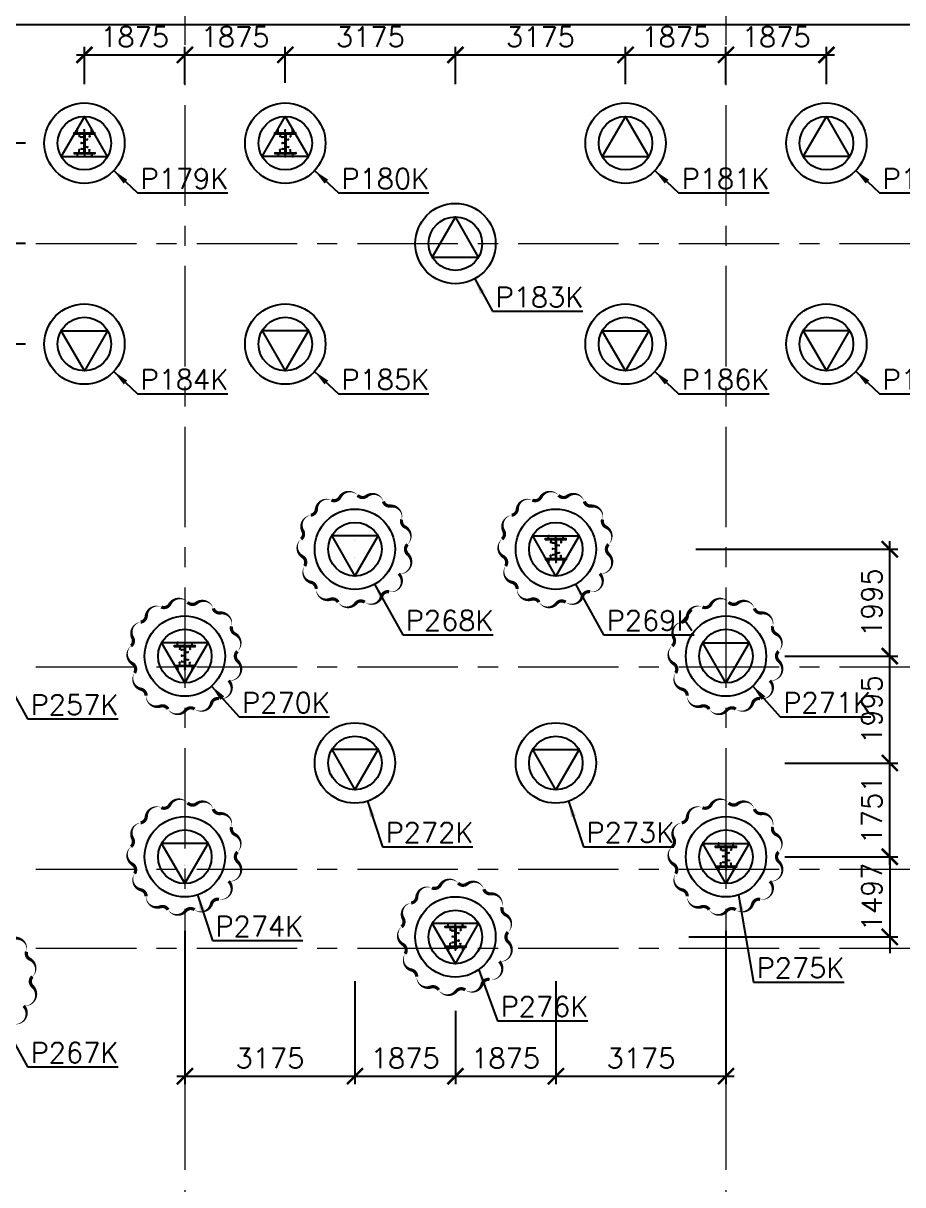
# Model space of a CAD drawing. Header units: millimetres. Extents: x -346728 to 1320345, y -537202 to -385966.
# Drawn here: x 183622 to 200038, y -466360 to -444677 of the extents above; entities that cross this region are included whole.
import ezdxf

# ---------------------------------------------------------------- set-up
doc = ezdxf.new("R2010")
doc.units = ezdxf.units.MM
doc.header["$LTSCALE"] = 100
doc.linetypes.add('X1326_GLB$0$CENTER', pattern=[2, 1.25, -0.25, 0.25, -0.25])
doc.layers.add('CL load', color=1, linetype='Continuous', plot=False)
for name, color, linetype in [('hach', 253, 'Continuous'), ('PILE MARK', 8, 'Continuous'), ('PL', 3, 'Continuous'), ('X1326_COL_B4$0$CS', 253, 'Continuous')]:
    doc.layers.add(name, color=color, linetype=linetype)
for name, color, linetype, lineweight in [('KCMANH', 8, 'Continuous', 13), ('KINGPOST', 5, 'Continuous', 20), ('X1326_GLB$0$A-tim', 8, 'X1326_GLB$0$CENTER', 9)]:
    doc.layers.add(name, color=color, linetype=linetype, lineweight=lineweight)
doc.styles.add('simplex', font='simplex.shx')
doc.dimstyles.new('100', dxfattribs={"dimscale": 150, "dimtxt": 2.5, "dimasz": 2, "dimexe": 1, "dimexo": 1, "dimgap": 1, "dimtad": 1, "dimdec": 0, "dimzin": 0, "dimdsep": 46, "dimtxsty": 'simplex', "dimblk": 'ARCHTICK', "dimcen": 1, "dimdle": 1, "dimclrd": 256, "dimclre": 256, "dimclrt": 6, "dimadec": 0, "dimazin": 0, "dimtfac": 1, "dimtdec": 0, "dimtix": 1, "dimtmove": 2, "dimatfit": 3, "dimfxl": 1, "dimtolj": 1, "dimtzin": 0, "dimarcsym": 0})
pattern_1 = [(45, (188543.33, 11377564.439), (-8.980256121, 8.980256121), []), (135, (188543.33, 11377564.439), (-8.980256121, -8.980256121), [])]

# ---------------------------------------------------------------- blocks, each defined once
blk = doc.blocks.new('_ArchTick')
at = {"color": 0, "linetype": 'ByBlock', "const_width": 0.15}
blk.add_lwpolyline([(-0.5, -0.5), (0.5, 0.5)], dxfattribs=at)
blk = doc.blocks.new('*D570')
at = {"layer": 'CL load', "lineweight": -2, "transparency": 16777216}
for p, q in [((186639, -461619), (186639, -464484)), ((189814, -462560), (189814, -464484)), ((186489, -464334), (189964, -464334))]:
    blk.add_line(p, q, dxfattribs=at)
at = {"layer": 'DEFPOINTS', "color": 0, "transparency": 16777216}
for p in [(186639, -461469, 0), (189814, -462410), (189814, -464334)]:
    blk.add_point(p, dxfattribs=at)
at = {"layer": 'CL load', "lineweight": -2, "transparency": 16777216, "xscale": 300, "yscale": 300, "zscale": 300, "rotation": 180}
blk.add_blockref('_ArchTick', (186639, -464334), dxfattribs=at)
at = {"layer": 'CL load', "lineweight": -2, "transparency": 16777216, "xscale": 300, "yscale": 300, "zscale": 300}
blk.add_blockref('_ArchTick', (189814, -464334), dxfattribs=at)
at = {"layer": 'CL load', "color": 6, "transparency": 16777216, "insert": (188226, -463996), "char_height": 375, "attachment_point": 5, "style": 'simplex'}
blk.add_mtext('\\A1;3175', dxfattribs=at)
blk = doc.blocks.new('*D571')
at = {"layer": 'CL load', "lineweight": -2, "transparency": 16777216}
for p, q in [((189814, -462560), (189814, -464484)), ((191689, -463116), (191689, -464484)), ((189664, -464334), (191839, -464334))]:
    blk.add_line(p, q, dxfattribs=at)
at = {"layer": 'DEFPOINTS', "color": 0, "transparency": 16777216}
for p in [(189814, -462410), (191689, -462966), (191689, -464334)]:
    blk.add_point(p, dxfattribs=at)
at = {"layer": 'CL load', "lineweight": -2, "transparency": 16777216, "xscale": 300, "yscale": 300, "zscale": 300, "rotation": 180}
blk.add_blockref('_ArchTick', (189814, -464334), dxfattribs=at)
at = {"layer": 'CL load', "lineweight": -2, "transparency": 16777216, "xscale": 300, "yscale": 300, "zscale": 300}
blk.add_blockref('_ArchTick', (191689, -464334), dxfattribs=at)
at = {"layer": 'CL load', "color": 6, "transparency": 16777216, "insert": (190751, -463996), "char_height": 375, "attachment_point": 5, "style": 'simplex'}
blk.add_mtext('\\A1;1875', dxfattribs=at)
blk = doc.blocks.new('*D572')
at = {"layer": 'CL load', "lineweight": -2, "transparency": 16777216}
for p, q in [((193564, -462560), (193564, -464484)), ((191689, -463116), (191689, -464484)), ((191539, -464334), (193714, -464334))]:
    blk.add_line(p, q, dxfattribs=at)
at = {"layer": 'DEFPOINTS', "color": 0, "transparency": 16777216}
for p in [(193564, -462410), (191689, -462966), (193564, -464334)]:
    blk.add_point(p, dxfattribs=at)
at = {"layer": 'CL load', "lineweight": -2, "transparency": 16777216, "xscale": 300, "yscale": 300, "zscale": 300, "rotation": 180}
blk.add_blockref('_ArchTick', (191689, -464334), dxfattribs=at)
at = {"layer": 'CL load', "lineweight": -2, "transparency": 16777216, "xscale": 300, "yscale": 300, "zscale": 300}
blk.add_blockref('_ArchTick', (193564, -464334), dxfattribs=at)
at = {"layer": 'CL load', "color": 6, "transparency": 16777216, "insert": (192626, -463996), "char_height": 375, "attachment_point": 5, "style": 'simplex'}
blk.add_mtext('\\A1;1875', dxfattribs=at)
blk = doc.blocks.new('*D573')
at = {"layer": 'CL load', "lineweight": -2, "transparency": 16777216}
for p, q in [((196739, -461619), (196739, -464484)), ((193564, -462560), (193564, -464484)), ((193414, -464334), (196889, -464334))]:
    blk.add_line(p, q, dxfattribs=at)
at = {"layer": 'DEFPOINTS', "color": 0, "transparency": 16777216}
for p in [(196739, -461469, 0), (193564, -462410), (196739, -464334)]:
    blk.add_point(p, dxfattribs=at)
at = {"layer": 'CL load', "lineweight": -2, "transparency": 16777216, "xscale": 300, "yscale": 300, "zscale": 300, "rotation": 180}
blk.add_blockref('_ArchTick', (193564, -464334), dxfattribs=at)
at = {"layer": 'CL load', "lineweight": -2, "transparency": 16777216, "xscale": 300, "yscale": 300, "zscale": 300}
blk.add_blockref('_ArchTick', (196739, -464334), dxfattribs=at)
at = {"layer": 'CL load', "color": 6, "transparency": 16777216, "insert": (195151, -463996), "char_height": 375, "attachment_point": 5, "style": 'simplex'}
blk.add_mtext('\\A1;3175', dxfattribs=at)
blk = doc.blocks.new('*D574')
at = {"layer": 'CL load', "lineweight": -2, "transparency": 16777216}
for p, q in [((199796, -460387), (199796, -458337)), ((197839, -458487), (199946, -458487)), ((197839, -460237), (199946, -460237))]:
    blk.add_line(p, q, dxfattribs=at)
at = {"layer": 'DEFPOINTS', "color": 0, "transparency": 16777216}
for p in [(197689, -458487), (199796, -458487), (197689, -460237, 0)]:
    blk.add_point(p, dxfattribs=at)
at = {"layer": 'CL load', "lineweight": -2, "transparency": 16777216, "xscale": 300, "yscale": 300, "zscale": 300}
for p, rotation in [((199796, -458487), 90), ((199796, -460237), 270)]:
    blk.add_blockref('_ArchTick', p, dxfattribs=dict(at, rotation=rotation))
at = {"layer": 'CL load', "color": 6, "transparency": 16777216, "insert": (199459, -459362), "char_height": 375, "attachment_point": 5, "rotation": 90, "style": 'simplex'}
blk.add_mtext('\\A1;1751', dxfattribs=at)
blk = doc.blocks.new('*D575')
at = {"layer": 'CL load', "lineweight": -2, "transparency": 16777216}
for p, q in [((199796, -458637), (199796, -456342)), ((197839, -456492), (199946, -456492)), ((197839, -458487), (199946, -458487))]:
    blk.add_line(p, q, dxfattribs=at)
at = {"layer": 'DEFPOINTS', "color": 0, "transparency": 16777216}
for p in [(197689, -456492), (199796, -456492), (197689, -458487)]:
    blk.add_point(p, dxfattribs=at)
at = {"layer": 'CL load', "lineweight": -2, "transparency": 16777216, "xscale": 300, "yscale": 300, "zscale": 300}
for p, rotation in [((199796, -456492), 90), ((199796, -458487), 270)]:
    blk.add_blockref('_ArchTick', p, dxfattribs=dict(at, rotation=rotation))
at = {"layer": 'CL load', "color": 6, "transparency": 16777216, "insert": (199459, -457489), "char_height": 375, "attachment_point": 5, "rotation": 90, "style": 'simplex'}
blk.add_mtext('\\A1;1995', dxfattribs=at)
blk = doc.blocks.new('*D576')
at = {"layer": 'CL load', "lineweight": -2, "transparency": 16777216}
for p, q in [((199796, -456642), (199796, -454346)), ((196175, -454496), (199946, -454496)), ((197839, -456492), (199946, -456492))]:
    blk.add_line(p, q, dxfattribs=at)
at = {"layer": 'DEFPOINTS', "color": 0, "transparency": 16777216}
for p in [(196025, -454496), (199796, -454496), (197689, -456492)]:
    blk.add_point(p, dxfattribs=at)
at = {"layer": 'CL load', "lineweight": -2, "transparency": 16777216, "xscale": 300, "yscale": 300, "zscale": 300}
for p, rotation in [((199796, -454496), 90), ((199796, -456492), 270)]:
    blk.add_blockref('_ArchTick', p, dxfattribs=dict(at, rotation=rotation))
at = {"layer": 'CL load', "color": 6, "transparency": 16777216, "insert": (199459, -455494), "char_height": 375, "attachment_point": 5, "rotation": 90, "style": 'simplex'}
blk.add_mtext('\\A1;1995', dxfattribs=at)
blk = doc.blocks.new('*D577')
at = {"layer": 'CL load', "lineweight": -2, "transparency": 16777216}
for p, q in [((199796, -460237), (199796, -459937)), ((197839, -460237), (199946, -460237)), ((199796, -460237), (199796, -461734)), ((196043, -461734), (199946, -461734)), ((199796, -461734), (199796, -462034))]:
    blk.add_line(p, q, dxfattribs=at)
at = {"layer": 'DEFPOINTS', "color": 0, "transparency": 16777216}
for p in [(197689, -460237, 0), (195893, -461734), (199796, -461734)]:
    blk.add_point(p, dxfattribs=at)
at = {"layer": 'CL load', "lineweight": -2, "transparency": 16777216, "xscale": 300, "yscale": 300, "zscale": 300}
for p, rotation in [((199796, -460237), 270), ((199796, -461734), 90)]:
    blk.add_blockref('_ArchTick', p, dxfattribs=dict(at, rotation=rotation))
at = {"layer": 'CL load', "color": 6, "transparency": 16777216, "insert": (199459, -460986), "char_height": 375, "attachment_point": 5, "rotation": 90, "style": 'simplex'}
blk.add_mtext('\\A1;1497', dxfattribs=at)
blk = doc.blocks.new('*D578')
at = {"layer": 'CL load', "lineweight": -2, "transparency": 16777216}
for p, q in [((184764, -445817), (184764, -445119)), ((186639, -445817), (186639, -445119)), ((184614, -445269), (186789, -445269))]:
    blk.add_line(p, q, dxfattribs=at)
at = {"layer": 'DEFPOINTS', "color": 0, "transparency": 16777216}
for p in [(186639, -445269), (184764, -445967, 0), (186639, -445967, 0)]:
    blk.add_point(p, dxfattribs=at)
at = {"layer": 'CL load', "lineweight": -2, "transparency": 16777216, "xscale": 300, "yscale": 300, "zscale": 300, "rotation": 180}
blk.add_blockref('_ArchTick', (184764, -445269), dxfattribs=at)
at = {"layer": 'CL load', "lineweight": -2, "transparency": 16777216, "xscale": 300, "yscale": 300, "zscale": 300}
blk.add_blockref('_ArchTick', (186639, -445269), dxfattribs=at)
at = {"layer": 'CL load', "color": 6, "transparency": 16777216, "insert": (185701, -444932), "char_height": 375, "attachment_point": 5, "style": 'simplex'}
blk.add_mtext('\\A1;1875', dxfattribs=at)
blk = doc.blocks.new('*D579')
at = {"layer": 'CL load', "lineweight": -2, "transparency": 16777216}
for p, q in [((186639, -445817), (186639, -445119)), ((188514, -445793), (188514, -445119)), ((186489, -445269), (188664, -445269))]:
    blk.add_line(p, q, dxfattribs=at)
at = {"layer": 'DEFPOINTS', "color": 0, "transparency": 16777216}
for p in [(188514, -445269), (186639, -445967, 0), (188514, -445943)]:
    blk.add_point(p, dxfattribs=at)
at = {"layer": 'CL load', "lineweight": -2, "transparency": 16777216, "xscale": 300, "yscale": 300, "zscale": 300, "rotation": 180}
blk.add_blockref('_ArchTick', (186639, -445269), dxfattribs=at)
at = {"layer": 'CL load', "lineweight": -2, "transparency": 16777216, "xscale": 300, "yscale": 300, "zscale": 300}
blk.add_blockref('_ArchTick', (188514, -445269), dxfattribs=at)
at = {"layer": 'CL load', "color": 6, "transparency": 16777216, "insert": (187576, -444932), "char_height": 375, "attachment_point": 5, "style": 'simplex'}
blk.add_mtext('\\A1;1875', dxfattribs=at)
blk = doc.blocks.new('*D580')
at = {"layer": 'CL load', "lineweight": -2, "transparency": 16777216}
for p, q in [((188514, -445793), (188514, -445119)), ((191689, -445817), (191689, -445119)), ((188364, -445269), (191839, -445269))]:
    blk.add_line(p, q, dxfattribs=at)
at = {"layer": 'DEFPOINTS', "color": 0, "transparency": 16777216}
for p in [(191689, -445269), (188514, -445943), (191689, -445967, 0)]:
    blk.add_point(p, dxfattribs=at)
at = {"layer": 'CL load', "lineweight": -2, "transparency": 16777216, "xscale": 300, "yscale": 300, "zscale": 300, "rotation": 180}
blk.add_blockref('_ArchTick', (188514, -445269), dxfattribs=at)
at = {"layer": 'CL load', "lineweight": -2, "transparency": 16777216, "xscale": 300, "yscale": 300, "zscale": 300}
blk.add_blockref('_ArchTick', (191689, -445269), dxfattribs=at)
at = {"layer": 'CL load', "color": 6, "transparency": 16777216, "insert": (190101, -444932), "char_height": 375, "attachment_point": 5, "style": 'simplex'}
blk.add_mtext('\\A1;3175', dxfattribs=at)
blk = doc.blocks.new('*D581')
at = {"layer": 'CL load', "lineweight": -2, "transparency": 16777216}
for p, q in [((191689, -445817), (191689, -445119)), ((194864, -445817), (194864, -445119)), ((191539, -445269), (195014, -445269))]:
    blk.add_line(p, q, dxfattribs=at)
at = {"layer": 'DEFPOINTS', "color": 0, "transparency": 16777216}
for p in [(194864, -445269), (191689, -445967, 0), (194864, -445967)]:
    blk.add_point(p, dxfattribs=at)
at = {"layer": 'CL load', "lineweight": -2, "transparency": 16777216, "xscale": 300, "yscale": 300, "zscale": 300, "rotation": 180}
blk.add_blockref('_ArchTick', (191689, -445269), dxfattribs=at)
at = {"layer": 'CL load', "lineweight": -2, "transparency": 16777216, "xscale": 300, "yscale": 300, "zscale": 300}
blk.add_blockref('_ArchTick', (194864, -445269), dxfattribs=at)
at = {"layer": 'CL load', "color": 6, "transparency": 16777216, "insert": (193276, -444932), "char_height": 375, "attachment_point": 5, "style": 'simplex'}
blk.add_mtext('\\A1;3175', dxfattribs=at)
blk = doc.blocks.new('*D582')
at = {"layer": 'CL load', "lineweight": -2, "transparency": 16777216}
for p, q in [((194864, -445817), (194864, -445119)), ((196739, -445817), (196739, -445119)), ((194714, -445269), (196889, -445269))]:
    blk.add_line(p, q, dxfattribs=at)
at = {"layer": 'DEFPOINTS', "color": 0, "transparency": 16777216}
for p in [(196739, -445269), (194864, -445967), (196739, -445967, 0)]:
    blk.add_point(p, dxfattribs=at)
at = {"layer": 'CL load', "lineweight": -2, "transparency": 16777216, "xscale": 300, "yscale": 300, "zscale": 300, "rotation": 180}
blk.add_blockref('_ArchTick', (194864, -445269), dxfattribs=at)
at = {"layer": 'CL load', "lineweight": -2, "transparency": 16777216, "xscale": 300, "yscale": 300, "zscale": 300}
blk.add_blockref('_ArchTick', (196739, -445269), dxfattribs=at)
at = {"layer": 'CL load', "color": 6, "transparency": 16777216, "insert": (195801, -444932), "char_height": 375, "attachment_point": 5, "style": 'simplex'}
blk.add_mtext('\\A1;1875', dxfattribs=at)
blk = doc.blocks.new('*D583')
at = {"layer": 'CL load', "lineweight": -2, "transparency": 16777216}
for p, q in [((196739, -445817), (196739, -445119)), ((198614, -445817), (198614, -445119)), ((196589, -445269), (198764, -445269))]:
    blk.add_line(p, q, dxfattribs=at)
at = {"layer": 'DEFPOINTS', "color": 0, "transparency": 16777216}
for p in [(198614, -445269), (196739, -445967, 0), (198614, -445967)]:
    blk.add_point(p, dxfattribs=at)
at = {"layer": 'CL load', "lineweight": -2, "transparency": 16777216, "xscale": 300, "yscale": 300, "zscale": 300, "rotation": 180}
blk.add_blockref('_ArchTick', (196739, -445269), dxfattribs=at)
at = {"layer": 'CL load', "lineweight": -2, "transparency": 16777216, "xscale": 300, "yscale": 300, "zscale": 300}
blk.add_blockref('_ArchTick', (198614, -445269), dxfattribs=at)
at = {"layer": 'CL load', "color": 6, "transparency": 16777216, "insert": (197676, -444932), "char_height": 375, "attachment_point": 5, "style": 'simplex'}
blk.add_mtext('\\A1;1875', dxfattribs=at)
blk = doc.blocks.new('*D584')
at = {"layer": 'CL load', "lineweight": -2, "transparency": 16777216}
for p, q in [((183664, -448792), (182926, -448792)), ((183076, -450817), (183076, -448642)), ((183664, -450667), (182926, -450667))]:
    blk.add_line(p, q, dxfattribs=at)
at = {"layer": 'DEFPOINTS', "color": 0, "transparency": 16777216}
for p in [(183076, -448792), (183814, -448792, 0), (183814, -450667, 0)]:
    blk.add_point(p, dxfattribs=at)
at = {"layer": 'CL load', "lineweight": -2, "transparency": 16777216, "xscale": 300, "yscale": 300, "zscale": 300}
for p, rotation in [((183076, -448792), 90), ((183076, -450667), 270)]:
    blk.add_blockref('_ArchTick', p, dxfattribs=dict(at, rotation=rotation))
at = {"layer": 'CL load', "color": 6, "transparency": 16777216, "insert": (182739, -449729), "char_height": 375, "attachment_point": 5, "rotation": 90, "style": 'simplex'}
blk.add_mtext('\\A1;1875', dxfattribs=at)
blk = doc.blocks.new('*D585')
at = {"layer": 'CL load', "lineweight": -2, "transparency": 16777216}
for p, q in [((183076, -448942), (183076, -446767)), ((183664, -446917), (182926, -446917)), ((183664, -448792), (182926, -448792))]:
    blk.add_line(p, q, dxfattribs=at)
at = {"layer": 'DEFPOINTS', "color": 0, "transparency": 16777216}
for p in [(183076, -446917), (183814, -446917), (183814, -448792, 0)]:
    blk.add_point(p, dxfattribs=at)
at = {"layer": 'CL load', "lineweight": -2, "transparency": 16777216, "xscale": 300, "yscale": 300, "zscale": 300}
for p, rotation in [((183076, -446917), 90), ((183076, -448792), 270)]:
    blk.add_blockref('_ArchTick', p, dxfattribs=dict(at, rotation=rotation))
at = {"layer": 'CL load', "color": 6, "transparency": 16777216, "insert": (182739, -447854), "char_height": 375, "attachment_point": 5, "rotation": 90, "style": 'simplex'}
blk.add_mtext('\\A1;1875', dxfattribs=at)
blk = doc.blocks.new('LVL-KHUNGTEN')
blk.add_lwpolyline([(61072.9, 41092.8), (119123.5, 41092.8), (119123.5, 61.9), (61072.9, 61.9)], close=True)
blk = doc.blocks.new('KP50')
at = {"ltscale": 0.1}
h = blk.add_hatch(color=6, dxfattribs=at)
h.dxf.hatch_style = 1
h.paths.add_polyline_path([(14, 171), (-14, 171), (-14, 142)])
h.paths.add_polyline_path([(-14, -142), (-14, -171), (14, -171)])
at = {"layer": 'KCMANH', "linetype": 'ByBlock'}
h = blk.add_hatch(dxfattribs=at)
h.set_pattern_fill('ANSI37', color=6, scale=4, style=0)
h.set_pattern_definition(pattern_1)
h.paths.add_polyline_path([(-200, 200), (-200, 171), (200, 171), (200, 200)])
h = blk.add_hatch(dxfattribs=at)
h.set_pattern_fill('ANSI37', color=6, scale=4, style=0)
h.set_pattern_definition([(45, (188728.93, 11377564.439), (-8.980256121, 8.980256121), []), (135, (188728.93, 11377564.439), (-8.980256121, -8.980256121), [])])
h.paths.add_polyline_path([(14, 171), (-14, 142), (-14, -142), (14, -171)])
h = blk.add_hatch(dxfattribs=at)
h.set_pattern_fill('ANSI37', color=6, scale=4, style=0)
h.set_pattern_definition(pattern_1)
h.paths.add_polyline_path([(-200, -171), (-200, -200), (200, -200), (200, -171)])
for p, q in [((-125, 253), (-146, 253)), ((-146, 240), (-146, 253)), ((-125, 240), (-146, 240)), ((-142, 200), (-142, 240)), ((-129, 200), (-129, 240)), ((-125, 240), (-125, 253)), ((-10, 253), (10, 253)), ((-10, 240), (-10, 253)), ((-10, 240), (10, 240)), ((-6, 200), (-6, 240)), ((6, 200), (6, 240)), ((10, 240), (10, 253)), ((125, 253), (146, 253)), ((125, 240), (125, 253)), ((125, 240), (146, 240)), ((129, 200), (129, 240)), ((142, 200), (142, 240)), ((146, 240), (146, 253)), ((-85, 131), (-106, 131)), ((-106, 131), (-106, 118)), ((-85, 118), (-106, 118)), ((-102, 171), (-102, 131)), ((-89, 171), (-89, 131)), ((-85, 131), (-85, 118)), ((-67, 100), (-67, 120)), ((-54, 120), (-67, 120)), ((-54, 100), (-67, 100)), ((-67, 10), (-67, -10)), ((-54, 10), (-67, 10)), ((-54, 100), (-54, 120)), ((-14, 116), (-54, 116)), ((-14, 104), (-54, 104)), ((-54, 10), (-54, -10)), ((-14, 6), (-54, 6)), ((14, 76), (54, 76)), ((14, 64), (54, 64)), ((54, 60), (54, 80)), ((54, 80), (67, 80)), ((54, 60), (67, 60)), ((67, 60), (67, 80)), ((85, 131), (106, 131)), ((85, 131), (85, 118)), ((85, 118), (106, 118)), ((89, 171), (89, 131)), ((102, 171), (102, 131)), ((106, 131), (106, 118)), ((-142, -200), (-142, -240)), ((-129, -200), (-129, -240)), ((-85, -118), (-106, -118)), ((-106, -131), (-106, -118)), ((-85, -131), (-106, -131)), ((-102, -171), (-102, -131)), ((-89, -171), (-89, -131)), ((-85, -131), (-85, -118)), ((-54, -10), (-67, -10)), ((-67, -100), (-67, -120)), ((-54, -100), (-67, -100)), ((-54, -120), (-67, -120)), ((-14, -6), (-54, -6)), ((-54, -100), (-54, -120)), ((-14, -104), (-54, -104)), ((-14, -116), (-54, -116)), ((-6, -200), (-6, -240)), ((6, -200), (6, -240)), ((14, -64), (54, -64)), ((14, -76), (54, -76)), ((54, -60), (54, -80)), ((54, -60), (67, -60)), ((54, -80), (67, -80)), ((67, -60), (67, -80)), ((85, -118), (106, -118)), ((85, -131), (85, -118)), ((85, -131), (106, -131)), ((89, -171), (89, -131)), ((102, -171), (102, -131)), ((106, -131), (106, -118)), ((129, -200), (129, -240)), ((142, -200), (142, -240)), ((-125, -240), (-146, -240)), ((-146, -240), (-146, -253)), ((-125, -253), (-146, -253)), ((-125, -240), (-125, -253)), ((-10, -240), (10, -240)), ((-10, -240), (-10, -253)), ((-10, -253), (10, -253)), ((10, -240), (10, -253)), ((125, -240), (146, -240)), ((125, -240), (125, -253)), ((125, -253), (146, -253)), ((146, -240), (146, -253))]:
    blk.add_line(p, q, dxfattribs=at)
at = {"layer": 'KINGPOST', "color": 6, "linetype": 'ByBlock'}
for p, q in [((-200, 200), (200, 200)), ((-200, 171), (-200, 200)), ((-200, 171), (200, 171)), ((-14, 171), (-14, -171)), ((-14, 142), (14, 171)), ((14, 171), (14, -171)), ((200, 171), (200, 200)), ((-200, -171), (200, -171)), ((-200, -171), (-200, -200)), ((-200, -200), (200, -200)), ((-14, -142), (14, -171)), ((200, -171), (200, -200))]:
    blk.add_line(p, q, dxfattribs=at)
blk.add_lwpolyline([(-14, 0), (14, 0)], dxfattribs=at)
blk = doc.blocks.new('B1 Kingpost Layout Plan1')
at = {"layer": 'KCMANH', "linetype": 'ByBlock'}
for p in [(34400, -32151, 0), (38150, -32151, 0), (43200, -39726, 0), (36275, -41721, 0), (46375, -45467, 0), (41325, -46964, 0)]:
    blk.add_blockref('KP50', p, dxfattribs=at)

msp = doc.modelspace()

# ---------------------------------------------------------------- hatches: boundary and pattern name
at = {"ltscale": 0.1}
h = msp.add_hatch(color=6, dxfattribs=at)
h.dxf.hatch_style = 1
h.paths.add_polyline_path([(189828, -454325), (189799.2, -454325), (189799.2, -454353.8)])
h.paths.add_polyline_path([(189799.2, -454638.6), (189799.2, -454667.4), (189828, -454667.4)])
h = msp.add_hatch(color=6, dxfattribs=at)
h.dxf.hatch_style = 1
h.paths.add_polyline_path([(193578, -454325.1), (193549.2, -454325.1), (193549.2, -454353.9)])
h.paths.add_polyline_path([(193549.2, -454638.7), (193549.2, -454667.5), (193578, -454667.5)])
h = msp.add_hatch(color=6, dxfattribs=at)
h.dxf.hatch_style = 1
h.paths.add_polyline_path([(186652.9, -456320.4), (186624.1, -456320.4), (186624.1, -456349.2)])
h.paths.add_polyline_path([(186624.1, -456634), (186624.1, -456662.8), (186652.9, -456662.8)])
h = msp.add_hatch(color=6, dxfattribs=at)
h.dxf.hatch_style = 1
h.paths.add_polyline_path([(196753.2, -456320.4), (196724.4, -456320.4), (196724.4, -456349.2)])
h.paths.add_polyline_path([(196724.4, -456634), (196724.4, -456662.8), (196753.2, -456662.8)])
h = msp.add_hatch(color=6, dxfattribs=at)
h.dxf.hatch_style = 1
h.paths.add_polyline_path([(186652.9, -460066.3), (186624.1, -460066.3), (186624.1, -460095.1)])
h.paths.add_polyline_path([(186624.1, -460379.9), (186624.1, -460408.7), (186652.9, -460408.7)])
h = msp.add_hatch(color=6, dxfattribs=at)
h.dxf.hatch_style = 1
h.paths.add_polyline_path([(196753.2, -460066.3), (196724.4, -460066.3), (196724.4, -460095.1)])
h.paths.add_polyline_path([(196724.4, -460379.9), (196724.4, -460408.7), (196753.2, -460408.7)])
h = msp.add_hatch(color=6, dxfattribs=at)
h.dxf.hatch_style = 1
h.paths.add_polyline_path([(191703, -461563.3), (191674.2, -461563.3), (191674.2, -461592.1)])
h.paths.add_polyline_path([(191674.2, -461876.9), (191674.2, -461905.7), (191703, -461905.7)])
at = {"layer": 'hach'}
h = msp.add_hatch(dxfattribs=at)
h.set_pattern_fill('ANSI31', color=256, scale=70)
h.set_pattern_definition([(45, (121918.56, -508591.22), (-157.15448, 157.15448), [])])
h.paths.add_polyline_path([(142200.7, -410142.2), (128621.2, -428107.5), (155914.1, -501359), (162214.1, -503970.9), (238136.4, -469396.6), (242695.2, -462329.4), (242687.2, -415142.7), (237685.1, -410142.2)])
h.paths.add_polyline_path([(142797.9, -411342.2), (129975.7, -428305.7), (156856.2, -500450.6), (162191.6, -502662.6), (237318.8, -468450.4), (241495.1, -461976.1), (241487, -415639.4), (237188.2, -411342.2)], flags=16)
h = msp.add_hatch(dxfattribs=at)
h.set_pattern_fill('AR-CONC', color=256, scale=4)
h.set_pattern_definition([(50, (121918.56, -508591.2), (728.7387, -63.7563), [76.2, -838.2]), (355, (121918.56, -508591.2), (-140.9737, 764.2274), [60.96, -670.5623]), (100.45144, (121979.3, -508596.54), (587.765, 700.471), [64.76, -712.361]), (46.1842, (121918.6, -508388), (1084.316, -168.1693), [114.3, -1257.3]), (96.63556, (122008.9, -508402), (949.6165, 989.7045), [97.14, -1068.5424]), (351.18415, (121918.6, -508388), (949.6165, 989.7045), [91.44, -1005.839]), (21, (122020.16, -508438.8), (606.4576, -409.0608), [76.2, -838.2]), (326, (122020.16, -508438.8), (247.208, 736.752), [60.96, -670.56]), (71.45144, (122070.7, -508472.9), (853.6657, 327.691), [64.76, -712.3598]), (37.5, (121918.56, -508591.22), (12.3544, 338.22016), [0, -662.432, 0, -680.72, 0, -673.1]), (7.5, (121918.56, -508591.22), (267.27865, 400.7223), [0, -388.112, 0, -647.192, 0, -256.54]), (327.5, (121692, -508591.22), (542.3624, -22.91498), [0, -254, 0, -792.48, 0, -1051.56]), (317.5, (121590.4, -508591.2), (592.5167, 101.706), [0, -330.2, 0, -526.288, 0, -746.76])])
h.paths.add_polyline_path([(142200.7, -410142.2), (128621.2, -428107.5), (155914.1, -501359), (162214.1, -503970.9), (238136.4, -469396.6), (242695.2, -462329.4), (242687.2, -415142.7), (237685.1, -410142.2)])
h.paths.add_polyline_path([(142797.9, -411342.2), (129975.7, -428305.7), (156856.2, -500450.6), (162191.6, -502662.6), (237318.8, -468450.4), (241495.1, -461976.1), (241487, -415639.4), (237188.2, -411342.2)], flags=16)

# ---------------------------------------------------------------- linework, layer by layer
at = {"color": 6, "elevation": -2718.3}
for points in [[(190795.7, -454406.4, 0, 60, 0.5205671), (190749, -454081.9, 60, 60, -0.3534527), (190685.4, -453940.8, 0, 60, 0.5205671), (190473, -453690.5, 60, 60, -0.3534915), (190344.1, -453604.8, 0, 60, 0.5205671), (190031.3, -453505.9, 60, 60, -0.3944899), (189863.9, -453489.5, 0, 60, 0.520567), (189533, -453526.2, 60, 60, -0.3907151), (189374.8, -453579.7, 0, 60, 0.520567), (189093.5, -453748.5, 60, 60, -0.3534934), (188988, -453861.8, 0, 60, 0.5205671), (188839.5, -454154.5, 60, 60, -0.3571345), (188809.1, -454307.6, 0, 60, 0.520567), (188834.9, -454635.3, 60, 60, -0.4289707), (188875.2, -454809.2, 0, 60, 0.520567), (188995.9, -455114, 60, 60, -0.3534582), (189090.6, -455236.5, 0, 60, 0.520567), (189355.2, -455430.6, 60, 60, -0.3534893), (189500.6, -455484, 0, 60, 0.5205671), (189827.8, -455507.6, 60, 60, -0.3982747), (189995.7, -455485.7, 0, 60, 0.520567), (190310.3, -455377.2, 60, 60, -0.3869502), (190451.4, -455290.1, 0, 60, 0.7314349), (190632, -454953.8, 0, 60, 0.7206829), (190796.6, -454586.8, 60, 60, -0.4358983)], [(194545.7, -454406.5, 0, 60, 0.5205671), (194499, -454082, 60, 60, -0.3534527), (194435.4, -453940.9, 0, 60, 0.5205671), (194223, -453690.6, 60, 60, -0.3534915), (194094.1, -453604.9, 0, 60, 0.5205671), (193781.3, -453506, 60, 60, -0.3944899), (193613.9, -453489.6, 0, 60, 0.520567), (193283, -453526.3, 60, 60, -0.3907151), (193124.8, -453579.8, 0, 60, 0.520567), (192843.5, -453748.6, 60, 60, -0.3534934), (192738, -453861.9, 0, 60, 0.5205671), (192589.5, -454154.6, 60, 60, -0.3571345), (192559.1, -454307.7, 0, 60, 0.520567), (192584.9, -454635.4, 60, 60, -0.4289707), (192625.2, -454809.3, 0, 60, 0.520567), (192745.9, -455114.1, 60, 60, -0.3534582), (192840.6, -455236.6, 0, 60, 0.520567), (193105.2, -455430.7, 60, 60, -0.3534893), (193250.6, -455484.1, 0, 60, 0.5205671), (193577.8, -455507.7, 60, 60, -0.3982747), (193745.7, -455485.8, 0, 60, 0.520567), (194060.3, -455377.3, 60, 60, -0.3869502), (194201.4, -455290.2, 0, 60, 0.7314349), (194382, -454953.9, 0, 60, 0.7206829), (194546.6, -454586.9, 60, 60, -0.4358983)], [(187620.6, -456401.8, 0, 60, 0.5205671), (187573.9, -456077.3, 60, 60, -0.3534527), (187510.3, -455936.2, 0, 60, 0.5205671), (187297.9, -455685.9, 60, 60, -0.3534915), (187169, -455600.2, 0, 60, 0.5205671), (186856.2, -455501.3, 60, 60, -0.3944899), (186688.8, -455484.9, 0, 60, 0.520567), (186357.9, -455521.6, 60, 60, -0.3907151), (186199.7, -455575.1, 0, 60, 0.520567), (185918.4, -455743.9, 60, 60, -0.3534934), (185812.8, -455857.2, 0, 60, 0.5205671), (185664.4, -456149.9, 60, 60, -0.3571345), (185634, -456303, 0, 60, 0.520567), (185659.7, -456630.7, 60, 60, -0.4289707), (185700, -456804.6, 0, 60, 0.520567), (185820.8, -457109.4, 60, 60, -0.3534582), (185915.4, -457231.9, 0, 60, 0.520567), (186180.1, -457426, 60, 60, -0.3534893), (186325.4, -457479.4, 0, 60, 0.5205671), (186652.6, -457503, 60, 60, -0.3982747), (186820.6, -457481.1, 0, 60, 0.520567), (187135.2, -457372.6, 60, 60, -0.3869502), (187276.3, -457285.5, 0, 60, 0.7314349), (187456.9, -456949.2, 0, 60, 0.7206829), (187621.5, -456582.3, 60, 60, -0.4358983)], [(197720.8, -456401.8, 0, 60, 0.5205671), (197674.1, -456077.3, 60, 60, -0.3534527), (197610.5, -455936.2, 0, 60, 0.5205671), (197398.1, -455685.9, 60, 60, -0.3534915), (197269.2, -455600.2, 0, 60, 0.5205671), (196956.4, -455501.3, 60, 60, -0.3944899), (196789, -455484.9, 0, 60, 0.520567), (196458.2, -455521.6, 60, 60, -0.3907151), (196299.9, -455575.1, 0, 60, 0.520567), (196018.6, -455743.9, 60, 60, -0.3534934), (195913.1, -455857.2, 0, 60, 0.5205671), (195764.6, -456149.9, 60, 60, -0.3571345), (195734.3, -456303, 0, 60, 0.520567), (195760, -456630.7, 60, 60, -0.4289707), (195800.3, -456804.6, 0, 60, 0.520567), (195921, -457109.4, 60, 60, -0.3534582), (196015.7, -457231.9, 0, 60, 0.520567), (196280.4, -457426, 60, 60, -0.3534893), (196425.7, -457479.4, 0, 60, 0.5205671), (196752.9, -457503, 60, 60, -0.3982747), (196920.8, -457481.1, 0, 60, 0.520567), (197235.5, -457372.6, 60, 60, -0.3869502), (197376.5, -457285.5, 0, 60, 0.7314349), (197557.1, -456949.2, 0, 60, 0.7206829), (197721.8, -456582.3, 60, 60, -0.4358983)], [(187620.6, -460147.7, 0, 60, 0.5205671), (187573.9, -459823.2, 60, 60, -0.3534527), (187510.3, -459682.1, 0, 60, 0.5205671), (187297.9, -459431.9, 60, 60, -0.3534915), (187169, -459346.2, 0, 60, 0.5205671), (186856.2, -459247.2, 60, 60, -0.3944899), (186688.8, -459230.8, 0, 60, 0.520567), (186357.9, -459267.6, 60, 60, -0.3907151), (186199.7, -459321, 0, 60, 0.520567), (185918.4, -459489.8, 60, 60, -0.3534934), (185812.8, -459603.1, 0, 60, 0.5205671), (185664.4, -459895.8, 60, 60, -0.3571345), (185634, -460048.9, 0, 60, 0.520567), (185659.7, -460376.6, 60, 60, -0.4289707), (185700, -460550.5, 0, 60, 0.520567), (185820.8, -460855.3, 60, 60, -0.3534582), (185915.4, -460977.8, 0, 60, 0.520567), (186180.1, -461171.9, 60, 60, -0.3534893), (186325.4, -461225.3, 0, 60, 0.5205671), (186652.6, -461248.9, 60, 60, -0.3982747), (186820.6, -461227, 0, 60, 0.520567), (187135.2, -461118.6, 60, 60, -0.3869502), (187276.3, -461031.4, 0, 60, 0.7314349), (187456.9, -460695.1, 0, 60, 0.7206829), (187621.5, -460328.2, 60, 60, -0.4358983)], [(197720.8, -460147.7, 0, 60, 0.5205671), (197674.1, -459823.2, 60, 60, -0.3534527), (197610.5, -459682.1, 0, 60, 0.5205671), (197398.1, -459431.9, 60, 60, -0.3534915), (197269.2, -459346.2, 0, 60, 0.5205671), (196956.4, -459247.2, 60, 60, -0.3944899), (196789, -459230.8, 0, 60, 0.520567), (196458.2, -459267.6, 60, 60, -0.3907151), (196299.9, -459321, 0, 60, 0.520567), (196018.6, -459489.8, 60, 60, -0.3534934), (195913.1, -459603.1, 0, 60, 0.5205671), (195764.6, -459895.8, 60, 60, -0.3571345), (195734.3, -460048.9, 0, 60, 0.520567), (195760, -460376.6, 60, 60, -0.4289707), (195800.3, -460550.5, 0, 60, 0.520567), (195921, -460855.3, 60, 60, -0.3534582), (196015.7, -460977.8, 0, 60, 0.520567), (196280.4, -461171.9, 60, 60, -0.3534893), (196425.7, -461225.3, 0, 60, 0.5205671), (196752.9, -461248.9, 60, 60, -0.3982747), (196920.8, -461227, 0, 60, 0.520567), (197235.5, -461118.6, 60, 60, -0.3869502), (197376.5, -461031.4, 0, 60, 0.7314349), (197557.1, -460695.1, 0, 60, 0.7206829), (197721.8, -460328.2, 60, 60, -0.4358983)], [(192670.7, -461644.7, 0, 60, 0.5205671), (192624, -461320.2, 60, 60, -0.3534527), (192560.4, -461179.1, 0, 60, 0.5205671), (192348, -460928.9, 60, 60, -0.3534915), (192219.1, -460843.1, 0, 60, 0.5205671), (191906.3, -460744.2, 60, 60, -0.3944899), (191738.9, -460727.8, 0, 60, 0.520567), (191408, -460764.6, 60, 60, -0.3907151), (191249.8, -460818, 0, 60, 0.520567), (190968.5, -460986.8, 60, 60, -0.3534934), (190863, -461100.1, 0, 60, 0.5205671), (190714.5, -461392.8, 60, 60, -0.3571345), (190684.1, -461545.9, 0, 60, 0.520567), (190709.9, -461873.6, 60, 60, -0.4289707), (190750.2, -462047.5, 0, 60, 0.520567), (190870.9, -462352.3, 60, 60, -0.3534582), (190965.6, -462474.8, 0, 60, 0.520567), (191230.2, -462668.9, 60, 60, -0.3534893), (191375.6, -462722.3, 0, 60, 0.5205671), (191702.8, -462745.9, 60, 60, -0.3982747), (191870.7, -462724, 0, 60, 0.520567), (192185.3, -462615.6, 60, 60, -0.3869502), (192326.4, -462528.4, 0, 60, 0.7314349), (192507, -462192.1, 0, 60, 0.7206829), (192671.6, -461825.2, 60, 60, -0.4358983)]]:
    msp.add_lwpolyline(points, format="xyseb", close=True, dxfattribs=at)
msp.add_lwpolyline([(183448.5, -463358.1, 0, 60, 0.7314349), (183629.1, -463021.8, 0, 60, 0.7206829), (183793.7, -462654.8, 60, 60, -0.4358983), (183792.8, -462474.4, 0, 60, 0.5205671), (183746.1, -462149.9, 60, 60, -0.3534527), (183682.5, -462008.8, 0, 60, 0.5205671), (183470.1, -461758.5, 60, 60, -0.3534915)], format="xyseb", dxfattribs=at)
at = {"layer": 'PL', "elevation": -1404.9}
for points in [[(184330.6, -447166.5), (185196.6, -447166.5), (184763.6, -446416.5)], [(184330.6, -447166.5), (185196.6, -447166.5), (184763.6, -446416.5)], [(188946.6, -447166.5), (188080.6, -447166.5), (188513.6, -446416.5)], [(188946.6, -447166.5), (188080.6, -447166.5), (188513.6, -446416.5)], [(194430.7, -447166.5), (195296.7, -447166.5), (194863.7, -446416.5)], [(194430.7, -447166.5), (195296.7, -447166.5), (194863.7, -446416.5)], [(199046.7, -447166.5), (198180.7, -447166.5), (198613.7, -446416.5)], [(199046.7, -447166.5), (198180.7, -447166.5), (198613.7, -446416.5)], [(191255.6, -449041.5), (192121.7, -449041.5), (191688.6, -448291.5)], [(191255.6, -449041.5), (192121.7, -449041.5), (191688.6, -448291.5)], [(184330.6, -450416.5), (185196.6, -450416.5), (184763.6, -451166.5)], [(184330.6, -450416.5), (185196.6, -450416.5), (184763.6, -451166.5)], [(188946.6, -450416.5), (188080.6, -450416.5), (188513.6, -451166.5)], [(188946.6, -450416.5), (188080.6, -450416.5), (188513.6, -451166.5)], [(194430.7, -450416.5), (195296.7, -450416.5), (194863.7, -451166.5)], [(194430.7, -450416.5), (195296.7, -450416.5), (194863.7, -451166.5)], [(199046.7, -450416.5), (198180.7, -450416.5), (198613.7, -451166.5)], [(199046.7, -450416.5), (198180.7, -450416.5), (198613.7, -451166.5)], [(190246.7, -454246.2), (189380.6, -454246.2), (189813.6, -454996.2)], [(190246.7, -454246.2), (189380.6, -454246.2), (189813.6, -454996.2)], [(193130.6, -454246.3), (193996.7, -454246.3), (193563.6, -454996.3)], [(193130.6, -454246.3), (193996.7, -454246.3), (193563.6, -454996.3)], [(187071.5, -456241.6), (186205.5, -456241.6), (186638.5, -456991.6)], [(187071.5, -456241.6), (186205.5, -456241.6), (186638.5, -456991.6)], [(196305.8, -456241.6), (197171.8, -456241.6), (196738.8, -456991.6)], [(196305.8, -456241.6), (197171.8, -456241.6), (196738.8, -456991.6)], [(190246.7, -458236.7), (189380.6, -458236.7), (189813.6, -458986.7)], [(190246.7, -458236.7), (189380.6, -458236.7), (189813.6, -458986.7)], [(193130.6, -458236.8), (193996.7, -458236.8), (193563.6, -458986.8)], [(193130.6, -458236.8), (193996.7, -458236.8), (193563.6, -458986.8)], [(187071.5, -459987.5), (186205.5, -459987.5), (186638.5, -460737.5)], [(187071.5, -459987.5), (186205.5, -459987.5), (186638.5, -460737.5)], [(196305.8, -459987.5), (197171.8, -459987.5), (196738.8, -460737.5)], [(196305.8, -459987.5), (197171.8, -459987.5), (196738.8, -460737.5)], [(192121.7, -461484.5), (191255.6, -461484.5), (191688.6, -462234.5)], [(192121.7, -461484.5), (191255.6, -461484.5), (191688.6, -462234.5)]]:
    msp.add_lwpolyline(points, close=True, dxfattribs=at)
at = {"layer": 'PL'}
for centre, radius in [((184763.6, -446916.5, -1404.9), 750), ((184763.6, -446916.5, -1404.9), 750), ((188513.6, -446916.5, -1404.9), 750), ((188513.6, -446916.5, -1404.9), 750), ((194863.7, -446916.5, -1404.9), 750), ((194863.7, -446916.5, -1404.9), 750), ((198613.7, -446916.5, -1404.9), 750), ((198613.7, -446916.5, -1404.9), 750), ((184763.6, -446916.5, -1404.9), 500), ((184763.6, -446916.5, -1404.9), 500), ((188513.6, -446916.5, -1404.9), 500), ((188513.6, -446916.5, -1404.9), 500), ((194863.7, -446916.5, -1404.9), 500), ((194863.7, -446916.5, -1404.9), 500), ((198613.7, -446916.5, -1404.9), 500), ((198613.7, -446916.5, -1404.9), 500), ((191688.6, -448791.5, -1404.9), 750), ((191688.6, -448791.5, -1404.9), 750), ((191688.6, -448791.5, -1404.9), 500), ((191688.6, -448791.5, -1404.9), 500), ((184763.6, -450666.5, -1404.9), 750), ((184763.6, -450666.5, -1404.9), 750), ((188513.6, -450666.5, -1404.9), 750), ((188513.6, -450666.5, -1404.9), 750), ((194863.7, -450666.5, -1404.9), 750), ((194863.7, -450666.5, -1404.9), 750), ((198613.7, -450666.5, -1404.9), 750), ((198613.7, -450666.5, -1404.9), 750), ((184763.6, -450666.5, -1404.9), 500), ((184763.6, -450666.5, -1404.9), 500), ((188513.6, -450666.5, -1404.9), 500), ((188513.6, -450666.5, -1404.9), 500), ((194863.7, -450666.5, -1404.9), 500), ((194863.7, -450666.5, -1404.9), 500), ((198613.7, -450666.5, -1404.9), 500), ((198613.7, -450666.5, -1404.9), 500), ((189813.6, -454496.2, -1404.9), 750), ((189813.6, -454496.2, -1404.9), 750), ((193563.6, -454496.3, -1404.9), 750), ((193563.6, -454496.3, -1404.9), 750), ((189813.6, -454496.2, -1404.9), 500), ((189813.6, -454496.2, -1404.9), 500), ((193563.6, -454496.3, -1404.9), 500), ((193563.6, -454496.3, -1404.9), 500), ((186638.5, -456491.6, -1404.9), 750), ((186638.5, -456491.6, -1404.9), 750), ((196738.8, -456491.6, -1404.9), 750), ((196738.8, -456491.6, -1404.9), 750), ((186638.5, -456491.6, -1404.9), 500), ((186638.5, -456491.6, -1404.9), 500), ((196738.8, -456491.6, -1404.9), 500), ((196738.8, -456491.6, -1404.9), 500), ((189813.6, -458486.7, -1404.9), 750), ((189813.6, -458486.7, -1404.9), 750), ((193563.6, -458486.8, -1404.9), 750), ((193563.6, -458486.8, -1404.9), 750), ((189813.6, -458486.7, -1404.9), 500), ((189813.6, -458486.7, -1404.9), 500), ((193563.6, -458486.8, -1404.9), 500), ((193563.6, -458486.8, -1404.9), 500), ((186638.5, -460237.5, -1404.9), 750), ((186638.5, -460237.5, -1404.9), 750), ((196738.8, -460237.5, -1404.9), 750), ((196738.8, -460237.5, -1404.9), 750), ((186638.5, -460237.5, -1404.9), 500), ((186638.5, -460237.5, -1404.9), 500), ((196738.8, -460237.5, -1404.9), 500), ((196738.8, -460237.5, -1404.9), 500), ((191688.6, -461734.5, -1404.9), 750), ((191688.6, -461734.5, -1404.9), 750), ((191688.6, -461734.5, -1404.9), 500), ((191688.6, -461734.5, -1404.9), 500)]:
    msp.add_circle(centre, radius, dxfattribs=at)
at = {"layer": 'X1326_COL_B4$0$CS', "linetype": 'ByBlock', "ltscale": 8, "elevation": -1404.9, "flags": 128}
msp.add_lwpolyline([(242692.2, -444707.5), (115342.7, -444707.5)], dxfattribs=at)
at = {"layer": 'X1326_GLB$0$A-tim', "ltscale": 15}
for p, q in [((186638.6, -398208.6, -1404.9), (186638.6, -512162.7, -1404.9)), ((196738.7, -398208.6, -1404.9), (196738.7, -512162.7, -1404.9)), ((120859.5, -448791.5, -1404.9), (255546, -448791.5, -1404.9)), ((120859.5, -456691.6, -1404.9), (255546, -456691.6, -1404.9)), ((120859.5, -460466.8, -1404.9), (255546, -460466.8, -1404.9)), ((120859.5, -461941.6, -1404.9), (255546, -461941.6, -1404.9))]:
    msp.add_line(p, q, dxfattribs=at)

# ---------------------------------------------------------------- block references
at = {"extrusion": (0.00597, -2.28885e-18, 0.999982), "xscale": 3.385207865094198, "yscale": 3.385207865094198, "zscale": 3.385207865094198}
msp.add_blockref('LVL-KHUNGTEN', (-107243.5, -525073.6, -287.1), dxfattribs=at)
msp.add_blockref('B1 Kingpost Layout Plan1', (150363.7, -414766, -1404.9))

# ---------------------------------------------------------------- texts
at = {"layer": 'PILE MARK', "color": 4, "style": 'simplex'}
for s, p in [('P179K', (185811.1, -447766, -1404.9)), ('P180K', (189561.1, -447766, -1404.9)), ('P181K', (195911.2, -447766, -1404.9)), ('P182K', (199661.2, -447766, -1404.9)), ('P183K', (192437, -449977.2, -1404.9)), ('P184K', (185811.1, -451516, -1404.9)), ('P185K', (189561.1, -451516, -1404.9)), ('P186K', (195911.2, -451516, -1404.9)), ('P187K', (199661.2, -451516, -1404.9)), ('P268K', (190762.3, -456014.4, -1404.9)), ('P269K', (194512.3, -456014.5, -1404.9)), ('P257K', (183759.4, -457587.2, -1404.9)), ('P270K', (187707.7, -457548.3, -1404.9)), ('P271K', (197807.9, -457548.3, -1404.9)), ('P272K', (190385.2, -459971.9, -1404.9)), ('P273K', (194135.2, -459972, -1404.9)), ('P274K', (187210.1, -461722.7, -1404.9)), ('P275K', (197310.4, -462497.7, -1404.9)), ('P276K', (192531.4, -463219.7, -1404.9)), ('P267K', (183759.4, -464082.4, -1404.9))]:
    msp.add_text(s, height=375, dxfattribs=at).set_placement(p)

# ---------------------------------------------------------------- dimensions: what is measured, and where the dimension line sits
at = {"layer": 'CL load'}
for base, p1, p2, picture, middle in [((186638.6, -445269.3, -1404.9), (184763.6, -445966.5, -1404.9), (186638.6, -445966.5, -1404.9), '*D578', (185701.1, -444931.8, -1404.9)), ((188513.6, -445269.3, -1404.9), (186638.6, -445966.5, -1404.9), (188513.6, -445942.9, -1404.9), '*D579', (187576.1, -444931.8, -1404.9)), ((191688.6, -445269.3, -1404.9), (188513.6, -445942.9, -1404.9), (191688.6, -445966.5, -1404.9), '*D580', (190101.1, -444931.8, -1404.9)), ((194863.7, -445269.3, -1404.9), (191688.6, -445966.5, -1404.9), (194863.7, -445966.5, -1404.9), '*D581', (193276.2, -444931.8, -1404.9)), ((196738.7, -445269.3, -1404.9), (194863.7, -445966.5, -1404.9), (196738.7, -445966.5, -1404.9), '*D582', (195801.2, -444931.8, -1404.9)), ((198613.7, -445269.3, -1404.9), (196738.7, -445966.5, -1404.9), (198613.7, -445966.5, -1404.9), '*D583', (197676.2, -444931.8, -1404.9)), ((189813.6, -464334, -1404.9), (186638.6, -461469.1, -1404.9), (189813.6, -462410.3, -1404.9), '*D570', (188226.1, -463996.5, -1404.9)), ((196738.7, -464334, -1404.9), (193563.6, -462410.3, -1404.9), (196738.7, -461469.1, -1404.9), '*D573', (195151.2, -463996.5, -1404.9)), ((191688.6, -464334, -1404.9), (189813.6, -462410.3, -1404.9), (191688.6, -462966.1, -1404.9), '*D571', (190751.1, -463996.5, -1404.9)), ((193563.6, -464334, -1404.9), (191688.6, -462966.1, -1404.9), (193563.6, -462410.3, -1404.9), '*D572', (192626.1, -463996.5, -1404.9))]:
    dim = msp.add_linear_dim(base=base, p1=p1, p2=p2, dimstyle='100', dxfattribs=at)
    dim.commit()
    dim.dimension.update_dxf_attribs({"geometry": picture, "text_midpoint": middle})
for base, p1, p2, picture, middle in [((183076.1, -446916.5, -1404.9), (183813.6, -448791.5, -1404.9), (183813.6, -446916.5, -1404.9), '*D585', (182738.6, -447854, -1404.9)), ((183076.1, -448791.5, -1404.9), (183813.6, -450666.5, -1404.9), (183813.6, -448791.5, -1404.9), '*D584', (182738.6, -449729, -1404.9)), ((199796.5, -454496.3, -1404.9), (197688.8, -456491.6, -1404.9), (196025.5, -454496.3, -1404.9), '*D576', (199459, -455493.9, -1404.9)), ((199796.5, -456491.6, -1404.9), (197688.8, -458486.8, -1404.9), (197688.8, -456491.6, -1404.9), '*D575', (199459, -457489.2, -1404.9)), ((199796.5, -458486.8, -1404.9), (197688.8, -460237.5, -1404.9), (197688.8, -458486.8, -1404.9), '*D574', (199459, -459362.2, -1404.9)), ((199796.5, -461734.5, -1404.9), (197688.8, -460237.5, -1404.9), (195892.6, -461734.5, -1404.9), '*D577', (199459, -460986, -1404.9))]:
    dim = msp.add_linear_dim(base=base, p1=p1, p2=p2, angle=90, dimstyle='100', dxfattribs=at)
    dim.commit()
    dim.dimension.update_dxf_attribs({"geometry": picture, "text_midpoint": middle})

# ---------------------------------------------------------------- leaders
at = {"layer": 'PILE MARK'}
for points in [[(185311.1, -447429.1, -1404.9), (185753.8, -447843.6, -1404.9), (187442.6, -447843.6, -1404.9)], [(189061.1, -447429.1, -1404.9), (189503.8, -447843.6, -1404.9), (191192.6, -447843.6, -1404.9)], [(195411.2, -447429.1, -1404.9), (195853.9, -447843.6, -1404.9), (197542.7, -447843.6, -1404.9)], [(199161.2, -447429.1, -1404.9), (199603.9, -447843.6, -1404.9), (201292.7, -447843.6, -1404.9)], [(192048.6, -449449.5, -1404.9), (192379.7, -450054.8, -1404.9), (194068.5, -450054.8, -1404.9)], [(185311.1, -451179.1, -1404.9), (185753.8, -451593.6, -1404.9), (187442.6, -451593.6, -1404.9)], [(189061.1, -451179.1, -1404.9), (189503.8, -451593.6, -1404.9), (191192.6, -451593.6, -1404.9)], [(195411.2, -451179.1, -1404.9), (195853.9, -451593.6, -1404.9), (197542.7, -451593.6, -1404.9)], [(199161.2, -451179.1, -1404.9), (199603.9, -451593.6, -1404.9), (201292.7, -451593.6, -1404.9)], [(190179.4, -455151, -1404.9), (190704.9, -456092, -1404.9), (192393.7, -456092, -1404.9)], [(193929.4, -455151.1, -1404.9), (194454.9, -456092.1, -1404.9), (196143.7, -456092.1, -1404.9)], [(183176.5, -456723.8, -1404.9), (183702.1, -457664.8, -1404.9), (185390.9, -457664.8, -1404.9)], [(187137.8, -457051.3, -1404.9), (187650.3, -457625.9, -1404.9), (189339.1, -457625.9, -1404.9)], [(197238, -457051.3, -1404.9), (197750.6, -457625.9, -1404.9), (199439.4, -457625.9, -1404.9)], [(190048.1, -459199.1, -1404.9), (190327.9, -460049.5, -1404.9), (192016.7, -460049.5, -1404.9)], [(193798.1, -459199.2, -1404.9), (194077.9, -460049.6, -1404.9), (195766.7, -460049.6, -1404.9)], [(186873, -460949.9, -1404.9), (187152.8, -461800.3, -1404.9), (188841.6, -461800.3, -1404.9)], [(196973.2, -460949.9, -1404.9), (197253, -462575.3, -1404.9), (198941.8, -462575.3, -1404.9)], [(192122.7, -462346.1, -1404.9), (192474, -463297.3, -1404.9), (194162.8, -463297.3, -1404.9)], [(183176.5, -463219, -1404.9), (183702.1, -464160, -1404.9), (185390.9, -464160, -1404.9)]]:
    msp.add_leader(points, dimstyle='100', override={"dimgap": 1, "dimtad": 0}, dxfattribs=at)

doc.saveas('drawing.dxf')
